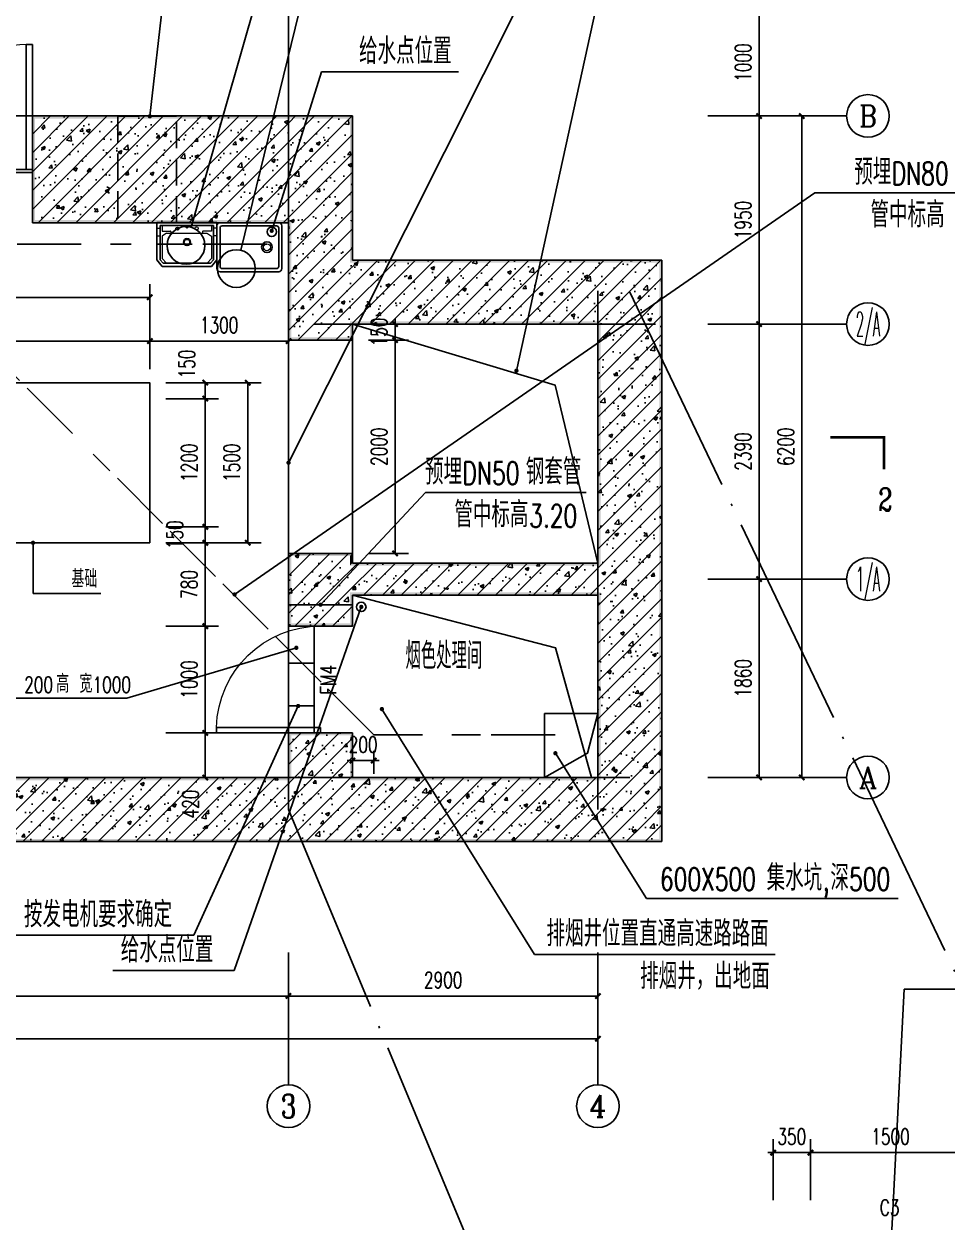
# Model space of a CAD drawing. Extents: x 45837 to 287007, y -98586 to 328021.
# Drawn here: x 148285 to 156937, y -26942 to -15714 of the extents above; entities that cross this region are included whole.
import ezdxf
from ezdxf.enums import TextEntityAlignment as Align

# ---------------------------------------------------------------- set-up
doc = ezdxf.new("R2010")
doc.units = 0
doc.header["$LTSCALE"] = 1000
doc.header["$MEASUREMENT"] = 0
for name, pattern in [('DASH', [0.35, 0.25, -0.1]), ('DASHED', [19.05, 12.7, -6.35]), ('DOTE', [2.42, 2, -0.2, 0.02, -0.2]), ('W_P', [0.7, 0.6, -0.1])]:
    doc.linetypes.add(name, pattern=pattern)
for name, color, linetype in [('---GPS_废水管', 3, 'W_P'), ('AXIS', 3, 'Continuous'), ('AXIS_TEXT', 7, 'Continuous'), ('DIM_LEAD', 3, 'Continuous'), ('DIM_SYMB', 3, 'Continuous'), ('DOTE', 1, 'Continuous'), ('PUB_DIM', 3, 'Continuous'), ('PUB_HATCH', 8, 'Continuous'), ('PUB_TEXT', 7, 'Continuous'), ('PUB_WALL', 9, 'Continuous'), ('WALL', 9, 'Continuous'), ('WINDOW', 4, 'Continuous'), ('WINDOW_TEXT', 7, 'Continuous'), ('设备', 201, 'Continuous')]:
    doc.layers.add(name, color=color, linetype=linetype)
doc.styles.add('_TCH_AXIS', font='COMPLEX', dxfattribs={"bigfont": 'GBCBIG'})
doc.styles.add('_TCH_DIM', font='SIMPLEX', dxfattribs={"bigfont": 'GBCBIG'})
doc.styles.add('_TCH_LABEL', font='COMPLEX', dxfattribs={"bigfont": 'GBCBIG'})
doc.styles.add('_TCH_WINDOW', font='SIMPLEX', dxfattribs={"bigfont": 'GBCBIG'})
doc.styles.add('COMPLEX', font='COMPLEX')
doc.styles.add('DIM_FONT', font='SIMPLEX', dxfattribs={"width": 0.7, "bigfont": 'GBCBIG'})
doc.styles.add('HZTXT', font='SIMPLEX.shx', dxfattribs={"width": 0.8, "bigfont": 'gbhzfs.shx'})
doc.styles.get("Standard").update_dxf_attribs({"font": 'gbenor.shx', "bigfont": 'gbcbig.shx'})
doc.dimstyles.new('DIMN50', dxfattribs={"dimscale": 0.5, "dimtxt": 300, "dimasz": 100, "dimexe": 250, "dimexo": 300, "dimgap": 150, "dimtad": 1, "dimdec": 0, "dimzin": 0, "dimdsep": 46, "dimtxsty": 'DIM_FONT', "dimblk": 'ARCHTICK', "dimcen": 0.09, "dimclrt": 7, "dimazin": 2, "dimtfac": 1, "dimtdec": 0, "dimtix": 1, "dimtmove": 2, "dimatfit": 3, "dimldrblk": 'ARCHTICK', "dimfxl": 0, "dimtolj": 1, "dimtzin": 0, "dimarcsym": 0})
pattern_1 = [(45, (0, 0), (-88.38835, 88.38835), []), (50, (0, 0), (358.6301, -31.37607), [37.5, -412.5]), (355, (0, 0), (-69.3757, 376.0961), [30, -330]), (100.4514, (29.9, -2.6), (289.2547, 344.7198), [31.8701, -350.57106]), (46.1842, (0, 100), (533.6205, -82.7595), [56.25, -618.75]), (96.6356, (44.47, 93.1), (467.3314, 487.059), [47.8051, -525.8565]), (351.1842, (0, 100), (467.331, 487.0593), [45, -495]), (21, (50, 75), (298.4535, -201.30945), [37.5, -412.5]), (326, (50, 75), (121.6577, 362.575), [30, -330]), (71.4514, (74.87, 58.22), (420.1113, 161.26525), [31.8701, -350.57106]), (37.5, (0, 0), (6.07993, 166.44693), [0, -326, 0, -335, 0, -331.25]), (7.5, (0, 0), (131.53477, 197.20586), [0, -191, 0, -318.5, 0, -126.25]), (327.5, (-111.5, 0), (266.91122, -11.27744), [0, -125, 0, -390, 0, -517.5]), (317.5, (-161.5, 0), (291.5931, 50.0525), [0, -162.5, 0, -259, 0, -367.5])]

# ---------------------------------------------------------------- blocks, each defined once
blk = doc.blocks.new('_ArchTick')
at = {"color": 0, "linetype": 'ByBlock', "const_width": 0.4}
blk.add_lwpolyline([(-0.5, -0.5), (0.5, 0.5)], dxfattribs=at)
blk = doc.blocks.new('*D252')
at = {"layer": 'Defpoints', "color": 0}
for p in [(151364, -22376), (151564, -22376), (151564, -22618)]:
    blk.add_point(p, dxfattribs=at)
at = {"layer": 'PUB_DIM', "color": 0, "lineweight": -2}
for p, q in [((151364, -22526), (151364, -22743)), ((151564, -22526), (151564, -22743)), ((151364, -22618), (151314, -22618)), ((151364, -22618), (151564, -22618)), ((151564, -22618), (151614, -22618))]:
    blk.add_line(p, q, dxfattribs=at)
at = {"layer": 'PUB_DIM', "color": 0, "lineweight": -2, "xscale": 50, "yscale": 50, "zscale": 50}
for p, rotation in [((151364, -22618), 359.9999196929724), ((151564, -22618), 179.9999196929724)]:
    blk.add_blockref('_ArchTick', p, dxfattribs=dict(at, rotation=rotation))
at = {"layer": 'PUB_DIM', "color": 7, "insert": (151464, -22468), "char_height": 150, "attachment_point": 5, "rotation": 359.9999, "style": 'DIM_FONT'}
blk.add_mtext('\\A1;200', dxfattribs=at)
blk = doc.blocks.new('*D312')
at = {"layer": 'Defpoints', "color": 0}
for p in [(157157, -26292), (155657, -26886), (157157, -26886)]:
    blk.add_point(p, dxfattribs=at)
at = {"layer": 'PUB_DIM', "color": 0, "lineweight": -2}
for p, q in [((155657, -26736), (155657, -26167)), ((157157, -26736), (157157, -26167)), ((155657, -26292), (157157, -26292))]:
    blk.add_line(p, q, dxfattribs=at)
at = {"layer": 'PUB_DIM', "color": 0, "lineweight": -2, "xscale": 50, "yscale": 50, "zscale": 50, "rotation": 180}
blk.add_blockref('_ArchTick', (155657, -26292), dxfattribs=at)
at = {"layer": 'PUB_DIM', "color": 0, "lineweight": -2, "xscale": 50, "yscale": 50, "zscale": 50}
blk.add_blockref('_ArchTick', (157157, -26292), dxfattribs=at)
at = {"layer": 'PUB_DIM', "color": 7, "insert": (156407, -26142), "char_height": 150, "attachment_point": 5, "style": 'DIM_FONT'}
blk.add_mtext('\\A1;1500', dxfattribs=at)
blk = doc.blocks.new('*D313')
at = {"layer": 'Defpoints', "color": 0}
for p in [(155657, -26292), (155307, -26886), (155657, -26886)]:
    blk.add_point(p, dxfattribs=at)
at = {"layer": 'PUB_DIM', "color": 0, "lineweight": -2}
for p, q in [((155307, -26736), (155307, -26167)), ((155657, -26736), (155657, -26167)), ((155307, -26292), (155257, -26292)), ((155307, -26292), (155657, -26292)), ((155657, -26292), (155707, -26292))]:
    blk.add_line(p, q, dxfattribs=at)
at = {"layer": 'PUB_DIM', "color": 0, "lineweight": -2, "xscale": 50, "yscale": 50, "zscale": 50}
blk.add_blockref('_ArchTick', (155307, -26292), dxfattribs=at)
at = {"layer": 'PUB_DIM', "color": 0, "lineweight": -2, "xscale": 50, "yscale": 50, "zscale": 50, "rotation": 180}
blk.add_blockref('_ArchTick', (155657, -26292), dxfattribs=at)
at = {"layer": 'PUB_DIM', "color": 7, "insert": (155482, -26142), "char_height": 150, "attachment_point": 5, "style": 'DIM_FONT'}
blk.add_mtext('\\A1;350', dxfattribs=at)
blk = doc.blocks.new('*D316')
at = {"layer": 'Defpoints', "color": 0}
for p in [(151364, -18526), (151763, -18526), (151364, -18676)]:
    blk.add_point(p, dxfattribs=at)
at = {"layer": 'PUB_DIM', "color": 0, "lineweight": -2}
for p, q in [((151514, -18526), (151888, -18526)), ((151763, -18526), (151763, -18476)), ((151763, -18676), (151763, -18526)), ((151514, -18676), (151888, -18676)), ((151763, -18676), (151763, -18726))]:
    blk.add_line(p, q, dxfattribs=at)
at = {"layer": 'PUB_DIM', "color": 0, "lineweight": -2, "xscale": 50, "yscale": 50, "zscale": 50}
for p, rotation in [((151763, -18526), 269.9999196929729), ((151763, -18676), 89.99991969297288)]:
    blk.add_blockref('_ArchTick', p, dxfattribs=dict(at, rotation=rotation))
at = {"layer": 'PUB_DIM', "color": 7, "insert": (151613, -18601), "char_height": 150, "attachment_point": 5, "rotation": 89.9999, "style": 'DIM_FONT'}
blk.add_mtext('\\A1;150', dxfattribs=at)
blk = doc.blocks.new('*D317')
at = {"layer": 'Defpoints', "color": 0}
for p in [(151364, -18676), (151763, -18676), (151364, -20676)]:
    blk.add_point(p, dxfattribs=at)
at = {"layer": 'PUB_DIM', "color": 0, "lineweight": -2}
for p, q in [((151514, -18676), (151888, -18676)), ((151763, -20676), (151763, -18676)), ((151514, -20676), (151888, -20676))]:
    blk.add_line(p, q, dxfattribs=at)
at = {"layer": 'PUB_DIM', "color": 0, "lineweight": -2, "xscale": 50, "yscale": 50, "zscale": 50}
for p, rotation in [((151763, -18676), 89.99991969297194), ((151763, -20676), 269.999919692972)]:
    blk.add_blockref('_ArchTick', p, dxfattribs=dict(at, rotation=rotation))
at = {"layer": 'PUB_DIM', "color": 7, "insert": (151613, -19676), "char_height": 150, "attachment_point": 5, "rotation": 89.9999, "style": 'DIM_FONT'}
blk.add_mtext('\\A1;2000', dxfattribs=at)
blk = doc.blocks.new('*D428')
at = {"layer": 'AXIS', "color": 0, "lineweight": -2}
for p, q in [((141764, -24417), (141764, -24949)), ((150764, -24417), (150764, -24949)), ((141764, -24824), (150764, -24824))]:
    blk.add_line(p, q, dxfattribs=at)
at = {"layer": 'Defpoints', "color": 0}
for p in [(141764, -24267), (150764, -24267), (150764, -24824)]:
    blk.add_point(p, dxfattribs=at)
at = {"layer": 'AXIS', "color": 0, "lineweight": -2, "xscale": 50, "yscale": 50, "zscale": 50, "rotation": 180}
blk.add_blockref('_ArchTick', (141764, -24824), dxfattribs=at)
at = {"layer": 'AXIS', "color": 0, "lineweight": -2, "xscale": 50, "yscale": 50, "zscale": 50}
blk.add_blockref('_ArchTick', (150764, -24824), dxfattribs=at)
at = {"layer": 'AXIS', "color": 7, "insert": (146264, -24674), "char_height": 150, "attachment_point": 5, "style": 'DIM_FONT'}
blk.add_mtext('\\A1;9000', dxfattribs=at)
blk = doc.blocks.new('*D429')
at = {"layer": 'AXIS', "color": 0, "lineweight": -2}
for p, q in [((150764, -24417), (150764, -24949)), ((153664, -24417), (153664, -24949)), ((150764, -24824), (153664, -24824))]:
    blk.add_line(p, q, dxfattribs=at)
at = {"layer": 'Defpoints', "color": 0}
for p in [(150764, -24267), (153664, -24267), (153664, -24824)]:
    blk.add_point(p, dxfattribs=at)
at = {"layer": 'AXIS', "color": 0, "lineweight": -2, "xscale": 50, "yscale": 50, "zscale": 50, "rotation": 180}
blk.add_blockref('_ArchTick', (150764, -24824), dxfattribs=at)
at = {"layer": 'AXIS', "color": 0, "lineweight": -2, "xscale": 50, "yscale": 50, "zscale": 50}
blk.add_blockref('_ArchTick', (153664, -24824), dxfattribs=at)
at = {"layer": 'AXIS', "color": 7, "insert": (152214, -24674), "char_height": 150, "attachment_point": 5, "style": 'DIM_FONT'}
blk.add_mtext('\\A1;2900', dxfattribs=at)
blk = doc.blocks.new('*D436')
at = {"layer": 'Defpoints', "color": 0}
for p in [(149862, -19076), (150382, -19076), (149862, -20576)]:
    blk.add_point(p, dxfattribs=at)
at = {"layer": 'PUB_DIM', "color": 0, "lineweight": -2}
for p, q in [((150012, -19076), (150507, -19076)), ((150382, -20576), (150382, -19076)), ((150012, -20576), (150507, -20576))]:
    blk.add_line(p, q, dxfattribs=at)
at = {"layer": 'PUB_DIM', "color": 0, "lineweight": -2, "xscale": 50, "yscale": 50, "zscale": 50}
for p, rotation in [((150382, -19076), 90), ((150382, -20576), 270)]:
    blk.add_blockref('_ArchTick', p, dxfattribs=dict(at, rotation=rotation))
at = {"layer": 'PUB_DIM', "color": 7, "insert": (150232, -19826), "char_height": 150, "attachment_point": 5, "rotation": 90, "style": 'DIM_FONT'}
blk.add_mtext('\\A1;1500', dxfattribs=at)
blk = doc.blocks.new('*D437')
at = {"layer": 'Defpoints', "color": 0}
for p in [(149464, -19076), (149984, -19076), (149464, -19226)]:
    blk.add_point(p, dxfattribs=at)
at = {"layer": 'PUB_DIM', "color": 0, "lineweight": -2}
for p, q in [((149614, -19076), (150109, -19076)), ((149984, -19226), (149984, -19076)), ((149614, -19226), (150109, -19226))]:
    blk.add_line(p, q, dxfattribs=at)
at = {"layer": 'PUB_DIM', "color": 0, "lineweight": -2, "xscale": 50, "yscale": 50, "zscale": 50}
for p, rotation in [((149984, -19076), 90), ((149984, -19226), 270)]:
    blk.add_blockref('_ArchTick', p, dxfattribs=dict(at, rotation=rotation))
at = {"layer": 'PUB_DIM', "color": 7, "insert": (149811, -18901), "char_height": 150, "attachment_point": 5, "rotation": 90, "style": 'DIM_FONT'}
blk.add_mtext('\\A1;150', dxfattribs=at)
blk = doc.blocks.new('*D438')
at = {"layer": 'Defpoints', "color": 0}
for p in [(149464, -19226), (149984, -19226), (149464, -20426)]:
    blk.add_point(p, dxfattribs=at)
at = {"layer": 'PUB_DIM', "color": 0, "lineweight": -2}
for p, q in [((149614, -19226), (150109, -19226)), ((149984, -20426), (149984, -19226)), ((149614, -20426), (150109, -20426))]:
    blk.add_line(p, q, dxfattribs=at)
at = {"layer": 'PUB_DIM', "color": 0, "lineweight": -2, "xscale": 50, "yscale": 50, "zscale": 50}
for p, rotation in [((149984, -19226), 90), ((149984, -20426), 270)]:
    blk.add_blockref('_ArchTick', p, dxfattribs=dict(at, rotation=rotation))
at = {"layer": 'PUB_DIM', "color": 7, "insert": (149834, -19826), "char_height": 150, "attachment_point": 5, "rotation": 90, "style": 'DIM_FONT'}
blk.add_mtext('\\A1;1200', dxfattribs=at)
blk = doc.blocks.new('*D439')
at = {"layer": 'Defpoints', "color": 0}
for p in [(149464, -20426), (149984, -20426), (149464, -20576)]:
    blk.add_point(p, dxfattribs=at)
at = {"layer": 'PUB_DIM', "color": 0, "lineweight": -2}
for p, q in [((149614, -20426), (150109, -20426)), ((149984, -20576), (149984, -20426)), ((149614, -20576), (150109, -20576))]:
    blk.add_line(p, q, dxfattribs=at)
at = {"layer": 'PUB_DIM', "color": 0, "lineweight": -2, "xscale": 50, "yscale": 50, "zscale": 50}
for p, rotation in [((149984, -20426), 90), ((149984, -20576), 270)]:
    blk.add_blockref('_ArchTick', p, dxfattribs=dict(at, rotation=rotation))
at = {"layer": 'PUB_DIM', "color": 7, "insert": (149700, -20501), "char_height": 150, "attachment_point": 5, "rotation": 90, "style": 'DIM_FONT'}
blk.add_mtext('\\A1;150', dxfattribs=at)
blk = doc.blocks.new('*D440')
at = {"layer": 'Defpoints', "color": 0}
for p in [(149464, -20576), (149984, -20576), (149464, -21357)]:
    blk.add_point(p, dxfattribs=at)
at = {"layer": 'PUB_DIM', "color": 0, "lineweight": -2}
for p, q in [((149614, -20576), (150109, -20576)), ((149984, -21357), (149984, -20576)), ((149614, -21357), (150109, -21357))]:
    blk.add_line(p, q, dxfattribs=at)
at = {"layer": 'PUB_DIM', "color": 0, "lineweight": -2, "xscale": 50, "yscale": 50, "zscale": 50}
for p, rotation in [((149984, -20576), 90), ((149984, -21357), 270)]:
    blk.add_blockref('_ArchTick', p, dxfattribs=dict(at, rotation=rotation))
at = {"layer": 'PUB_DIM', "color": 7, "insert": (149834, -20967), "char_height": 150, "attachment_point": 5, "rotation": 90, "style": 'DIM_FONT'}
blk.add_mtext('\\A1;780', dxfattribs=at)
blk = doc.blocks.new('*D441')
at = {"layer": 'Defpoints', "color": 0}
for p in [(149464, -21357), (149984, -21357), (149464, -22357)]:
    blk.add_point(p, dxfattribs=at)
at = {"layer": 'PUB_DIM', "color": 0, "lineweight": -2}
for p, q in [((149614, -21357), (150109, -21357)), ((149984, -22357), (149984, -21357)), ((149614, -22357), (150109, -22357))]:
    blk.add_line(p, q, dxfattribs=at)
at = {"layer": 'PUB_DIM', "color": 0, "lineweight": -2, "xscale": 50, "yscale": 50, "zscale": 50}
for p, rotation in [((149984, -21357), 90), ((149984, -22357), 270)]:
    blk.add_blockref('_ArchTick', p, dxfattribs=dict(at, rotation=rotation))
at = {"layer": 'PUB_DIM', "color": 7, "insert": (149834, -21857), "char_height": 150, "attachment_point": 5, "rotation": 90, "style": 'DIM_FONT'}
blk.add_mtext('\\A1;1000', dxfattribs=at)
blk = doc.blocks.new('*D442')
at = {"layer": 'Defpoints', "color": 0}
for p in [(149464, -22357), (149984, -22357), (149464, -22776)]:
    blk.add_point(p, dxfattribs=at)
at = {"layer": 'PUB_DIM', "color": 0, "lineweight": -2}
for p, q in [((149614, -22357), (150109, -22357)), ((149984, -22776), (149984, -22357)), ((149614, -22776), (150109, -22776))]:
    blk.add_line(p, q, dxfattribs=at)
at = {"layer": 'PUB_DIM', "color": 0, "lineweight": -2, "xscale": 50, "yscale": 50, "zscale": 50}
for p, rotation in [((149984, -22357), 90), ((149984, -22776), 270)]:
    blk.add_blockref('_ArchTick', p, dxfattribs=dict(at, rotation=rotation))
at = {"layer": 'PUB_DIM', "color": 7, "insert": (149846, -23025), "char_height": 150, "attachment_point": 5, "rotation": 90, "style": 'DIM_FONT'}
blk.add_mtext('\\A1;420', dxfattribs=at)
blk = doc.blocks.new('*D443')
at = {"layer": 'Defpoints', "color": 0}
for p in [(149464, -18276), (145464, -18709), (149464, -18709)]:
    blk.add_point(p, dxfattribs=at)
at = {"layer": 'PUB_DIM', "color": 0, "lineweight": -2}
for p, q in [((145464, -18559), (145464, -18151)), ((149464, -18559), (149464, -18151)), ((145464, -18276), (149464, -18276))]:
    blk.add_line(p, q, dxfattribs=at)
at = {"layer": 'PUB_DIM', "color": 0, "lineweight": -2, "xscale": 50, "yscale": 50, "zscale": 50, "rotation": 180}
blk.add_blockref('_ArchTick', (145464, -18276), dxfattribs=at)
at = {"layer": 'PUB_DIM', "color": 0, "lineweight": -2, "xscale": 50, "yscale": 50, "zscale": 50}
blk.add_blockref('_ArchTick', (149464, -18276), dxfattribs=at)
at = {"layer": 'PUB_DIM', "color": 7, "insert": (147464, -18126), "char_height": 150, "attachment_point": 5, "style": 'DIM_FONT'}
blk.add_mtext('\\A1;4000', dxfattribs=at)
blk = doc.blocks.new('*D444')
at = {"layer": 'Defpoints', "color": 0}
for p in [(149464, -18686), (145464, -19098), (149464, -19098)]:
    blk.add_point(p, dxfattribs=at)
at = {"layer": 'PUB_DIM', "color": 0, "lineweight": -2}
for p, q in [((145464, -18948), (145464, -18561)), ((149464, -18948), (149464, -18561)), ((145464, -18686), (149464, -18686))]:
    blk.add_line(p, q, dxfattribs=at)
at = {"layer": 'PUB_DIM', "color": 0, "lineweight": -2, "xscale": 50, "yscale": 50, "zscale": 50, "rotation": 180}
blk.add_blockref('_ArchTick', (145464, -18686), dxfattribs=at)
at = {"layer": 'PUB_DIM', "color": 0, "lineweight": -2, "xscale": 50, "yscale": 50, "zscale": 50}
blk.add_blockref('_ArchTick', (149464, -18686), dxfattribs=at)
at = {"layer": 'PUB_DIM', "color": 7, "insert": (147464, -18536), "char_height": 150, "attachment_point": 5, "style": 'DIM_FONT'}
blk.add_mtext('\\A1;4000', dxfattribs=at)
blk = doc.blocks.new('*D445')
at = {"layer": 'Defpoints', "color": 0}
for p in [(150764, -18686), (149464, -19098), (150764, -19098)]:
    blk.add_point(p, dxfattribs=at)
at = {"layer": 'PUB_DIM', "color": 0, "lineweight": -2}
for p, q in [((149464, -18948), (149464, -18561)), ((150764, -18948), (150764, -18561)), ((149464, -18686), (150764, -18686))]:
    blk.add_line(p, q, dxfattribs=at)
at = {"layer": 'PUB_DIM', "color": 0, "lineweight": -2, "xscale": 50, "yscale": 50, "zscale": 50, "rotation": 180}
blk.add_blockref('_ArchTick', (149464, -18686), dxfattribs=at)
at = {"layer": 'PUB_DIM', "color": 0, "lineweight": -2, "xscale": 50, "yscale": 50, "zscale": 50}
blk.add_blockref('_ArchTick', (150764, -18686), dxfattribs=at)
at = {"layer": 'PUB_DIM', "color": 7, "insert": (150114, -18536), "char_height": 150, "attachment_point": 5, "style": 'DIM_FONT'}
blk.add_mtext('\\A1;1300', dxfattribs=at)
blk = doc.blocks.new('*D482')
at = {"layer": 'AXIS', "color": 0, "lineweight": -2}
for p, q in [((131764, -24567), (131764, -25349)), ((153664, -24567), (153664, -25349)), ((131764, -25224), (153664, -25224))]:
    blk.add_line(p, q, dxfattribs=at)
at = {"layer": 'Defpoints', "color": 0}
for p in [(131764, -24417), (153664, -24417), (153664, -25224)]:
    blk.add_point(p, dxfattribs=at)
at = {"layer": 'AXIS', "color": 0, "lineweight": -2, "xscale": 50, "yscale": 50, "zscale": 50, "rotation": 180}
blk.add_blockref('_ArchTick', (131764, -25224), dxfattribs=at)
at = {"layer": 'AXIS', "color": 0, "lineweight": -2, "xscale": 50, "yscale": 50, "zscale": 50}
blk.add_blockref('_ArchTick', (153664, -25224), dxfattribs=at)
at = {"layer": 'AXIS', "color": 7, "insert": (142714, -25074), "char_height": 150, "attachment_point": 5, "style": 'DIM_FONT'}
blk.add_mtext('\\A1;21900', dxfattribs=at)
blk = doc.blocks.new('*D483')
at = {"layer": 'AXIS', "color": 0, "lineweight": -2}
for p, q in [((154844, -20916), (155300, -20916)), ((155175, -22776), (155175, -20916)), ((154844, -22776), (155300, -22776))]:
    blk.add_line(p, q, dxfattribs=at)
at = {"layer": 'Defpoints', "color": 0}
for p in [(154694, -20916), (155175, -20916), (154694, -22776)]:
    blk.add_point(p, dxfattribs=at)
at = {"layer": 'AXIS', "color": 0, "lineweight": -2, "xscale": 50, "yscale": 50, "zscale": 50}
for p, rotation in [((155175, -20916), 90), ((155175, -22776), 270)]:
    blk.add_blockref('_ArchTick', p, dxfattribs=dict(at, rotation=rotation))
at = {"layer": 'AXIS', "color": 7, "insert": (155025, -21846), "char_height": 150, "attachment_point": 5, "rotation": 90, "style": 'DIM_FONT'}
blk.add_mtext('\\A1;1860', dxfattribs=at)
blk = doc.blocks.new('*D484')
at = {"layer": 'AXIS', "color": 0, "lineweight": -2}
for p, q in [((154844, -18526), (155300, -18526)), ((155175, -20916), (155175, -18526)), ((154844, -20916), (155300, -20916))]:
    blk.add_line(p, q, dxfattribs=at)
at = {"layer": 'Defpoints', "color": 0}
for p in [(154694, -18526), (155175, -18526), (154694, -20916)]:
    blk.add_point(p, dxfattribs=at)
at = {"layer": 'AXIS', "color": 0, "lineweight": -2, "xscale": 50, "yscale": 50, "zscale": 50}
for p, rotation in [((155175, -18526), 90), ((155175, -20916), 270)]:
    blk.add_blockref('_ArchTick', p, dxfattribs=dict(at, rotation=rotation))
at = {"layer": 'AXIS', "color": 7, "insert": (155025, -19721), "char_height": 150, "attachment_point": 5, "rotation": 90, "style": 'DIM_FONT'}
blk.add_mtext('\\A1;2390', dxfattribs=at)
blk = doc.blocks.new('*D485')
at = {"layer": 'AXIS', "color": 0, "lineweight": -2}
for p, q in [((154844, -16576), (155300, -16576)), ((155175, -18526), (155175, -16576)), ((154844, -18526), (155300, -18526))]:
    blk.add_line(p, q, dxfattribs=at)
at = {"layer": 'Defpoints', "color": 0}
for p in [(154694, -16576), (155175, -16576), (154694, -18526)]:
    blk.add_point(p, dxfattribs=at)
at = {"layer": 'AXIS', "color": 0, "lineweight": -2, "xscale": 50, "yscale": 50, "zscale": 50}
for p, rotation in [((155175, -16576), 90), ((155175, -18526), 270)]:
    blk.add_blockref('_ArchTick', p, dxfattribs=dict(at, rotation=rotation))
at = {"layer": 'AXIS', "color": 7, "insert": (155025, -17551), "char_height": 150, "attachment_point": 5, "rotation": 90, "style": 'DIM_FONT'}
blk.add_mtext('\\A1;1950', dxfattribs=at)
blk = doc.blocks.new('*D486')
at = {"layer": 'AXIS', "color": 0, "lineweight": -2}
for p, q in [((154844, -15576), (155300, -15576)), ((155175, -16576), (155175, -15576)), ((154844, -16576), (155300, -16576))]:
    blk.add_line(p, q, dxfattribs=at)
at = {"layer": 'Defpoints', "color": 0}
for p in [(154694, -15576), (155175, -15576), (154694, -16576)]:
    blk.add_point(p, dxfattribs=at)
at = {"layer": 'AXIS', "color": 0, "lineweight": -2, "xscale": 50, "yscale": 50, "zscale": 50}
for p, rotation in [((155175, -15576), 90), ((155175, -16576), 270)]:
    blk.add_blockref('_ArchTick', p, dxfattribs=dict(at, rotation=rotation))
at = {"layer": 'AXIS', "color": 7, "insert": (155025, -16076), "char_height": 150, "attachment_point": 5, "rotation": 90, "style": 'DIM_FONT'}
blk.add_mtext('\\A1;1000', dxfattribs=at)
blk = doc.blocks.new('*D488')
at = {"layer": 'AXIS', "color": 0, "lineweight": -2}
for p, q in [((154844, -16576), (155700, -16576)), ((155575, -22776), (155575, -16576)), ((154844, -22776), (155700, -22776))]:
    blk.add_line(p, q, dxfattribs=at)
at = {"layer": 'Defpoints', "color": 0}
for p in [(154694, -16576), (155575, -16576), (154694, -22776)]:
    blk.add_point(p, dxfattribs=at)
at = {"layer": 'AXIS', "color": 0, "lineweight": -2, "xscale": 50, "yscale": 50, "zscale": 50}
for p, rotation in [((155575, -16576), 90), ((155575, -22776), 270)]:
    blk.add_blockref('_ArchTick', p, dxfattribs=dict(at, rotation=rotation))
at = {"layer": 'AXIS', "color": 7, "insert": (155425, -19676), "char_height": 150, "attachment_point": 5, "rotation": 90, "style": 'DIM_FONT'}
blk.add_mtext('\\A1;6200', dxfattribs=at)
blk = doc.blocks.new('_AXISO')
blk.add_circle((0, 0), 0.5)
at = {"layer": 'AXIS_TEXT', "style": 'COMPLEX', "width": 1.041667}
blk.add_attdef('A', text='', height=0.56, dxfattribs=at).set_placement((-0.25, -0.28), (0.25, -0.28), align=Align.FIT)
blk = doc.blocks.new('$plan$00000354')
for p, q in [((-580, -410), (-580, -50)), ((-560, -30), (-50, -30)), ((-30, -50), (-30, -410)), ((-50, -430), (-560, -430))]:
    blk.add_line(p, q)
for points in [[(-580, 0, 0.414214), (-610, -30, 0.414214)], [(0, -30, 0.414214), (-30, 0, 0.414214)], [(-610, -430, 0.414214), (-580, -460, 0.414214)], [(-30, -460, 0.414214), (0, -430, 0.414214)]]:
    blk.add_lwpolyline(points, format="xyb")
for points in [[(-580, 0), (-30, 0)], [(-610, -430), (-610, -30)], [(0, -30), (0, -430)], [(-30, -460), (-580, -460)]]:
    blk.add_lwpolyline(points)
blk.add_circle((-140, -230), 50)
at = {"lineweight": 13}
blk.add_circle((-140, -230), 32.5, dxfattribs=at)
for centre, start, end in [((-560, -50), 90, 180), ((-50, -50), 0, 90), ((-560, -410), 180, 270), ((-50, -410), 270, 0)]:
    blk.add_arc(centre, 20, start, end)
at = {"width": 0.8, "flags": 9}
for tag in ['XSIZE', 'YSIZE']:
    blk.add_attdef(tag, (-305, 0), '', height=0.5, dxfattribs=at)
blk = doc.blocks.new('$plan$00000343')
at = {"lineweight": 13}
for p, q in [((-277, -51), (-251, -51)), ((-232, -26), (-232, -79)), ((-232, -79), (-154, -79)), ((-191, -100), (-232, -127)), ((-191, -100), (189, -100)), ((-149, -84), (-149, -100)), ((148, -84), (148, -100)), ((232, -79), (153, -79)), ((192, -101), (232, -127)), ((232, -26), (232, -79)), ((279, -51), (253, -51)), ((-279, -123), (-251, -123)), ((-232, -127), (-232, -335)), ((232, -127), (232, -335)), ((281, -123), (253, -123)), ((-232, -335), (-191, -381)), ((232, -335), (191, -381))]:
    blk.add_line(p, q, dxfattribs=at)
for p, q in [((-251, -26), (251, -26)), ((-251, -349), (-251, -26)), ((0, -26), (-90, -26)), ((-90, -26), (90, -26)), ((251, -349), (251, -26)), ((-221, -381), (-251, -349)), ((222, -381), (-221, -381)), ((222, -381), (251, -349))]:
    blk.add_line(p, q)
for points in [[(-280, 0), (-280, -350)], [(-280, 0), (280, 0)], [(280, 0), (280, -350)], [(-280, -350), (-230, -410)], [(-230, -410), (230, -410)], [(280, -350), (230, -410)]]:
    blk.add_lwpolyline(points)
for centre, radius in [((-89, -56), 15), ((1, -44), 8), ((91, -54), 15), ((1, -182), 24.9)]:
    blk.add_circle(centre, radius, dxfattribs=at)
blk.add_circle((1, -182), 33.1)
for centre, start, end in [((-154, -84), 0, 90), ((153, -84), 90, 180), ((189, -105), 57.2444, 90)]:
    blk.add_arc(centre, 5, start, end, dxfattribs=at)
blk = doc.blocks.new('$DorLib2D$00000002')
for p, q in [((-0.5, 0), (-0.5, 0.4875)), ((-0.475, 0.4875), (-0.5, 0.4875)), ((-0.475, 0), (-0.475, 0.4875)), ((0.475, 0), (0.475, 0.4875)), ((0.475, 0.4875), (0.5, 0.4875)), ((0.5, 0), (0.5, 0.4875)), ((-0.5, 0), (-0.475, 0)), ((0.5, 0), (0.475, 0))]:
    blk.add_line(p, q)
at = {"lineweight": 13}
for centre, start, end in [((-0.4875, 0), 0, 88.5307), ((0.4875, 0), 91.4693, 180)]:
    blk.add_arc(centre, 0.4875, start, end, dxfattribs=at)
blk = doc.blocks.new('$DorLib2D$00000001')
for p, q in [((0.45, 0.975), (0.5, 0.975)), ((0.45, 0), (0.45, 0.975)), ((0.5, 0), (0.5, 0.975)), ((0.5, 0), (0.45, 0))]:
    blk.add_line(p, q)
at = {"lineweight": 13}
blk.add_arc((0.475, 0), 0.975, 91.4693, 180, dxfattribs=at)

msp = doc.modelspace()

# ---------------------------------------------------------------- hatches: boundary and pattern name
at = {"layer": 'PUB_HATCH'}
h = msp.add_hatch(dxfattribs=at)
h.set_pattern_fill('钢筋混凝土', color=256, scale=50, style=0)
h.set_pattern_definition(pattern_1)
h.paths.add_polyline_path([(150764.3, -16601.3), (150764.3, -16576.3), (148364.2, -16576.3), (148364.2, -17576.3), (150764.3, -17576.3), (150789.3, -17551.3), (150964.3, -17243)])
h = msp.add_hatch(dxfattribs=at)
h.set_pattern_fill('钢筋混凝土', color=256, scale=50, style=0)
h.set_pattern_definition(pattern_1)
h.paths.add_polyline_path([(151364.3, -17576.3), (151364.3, -16576.3), (150764.3, -16576.3), (150764.3, -16601.3), (150964.3, -17243), (151339.3, -17551.3)])
h = msp.add_hatch(dxfattribs=at)
h.set_pattern_fill('钢筋混凝土', color=256, scale=50, style=0)
h.set_pattern_definition(pattern_1)
h.paths.add_polyline_path([(150964.3, -17243), (150789.3, -17551.3), (150764.3, -17576.3), (150764.3, -18526.3), (150789.3, -18526.3), (151164.3, -18326.3), (151339.3, -17951.3), (151364.3, -17926.3), (151364.3, -17576.3), (151339.3, -17551.3)])
h = msp.add_hatch(dxfattribs=at)
h.set_pattern_fill('钢筋混凝土', color=256, scale=50, style=0)
h.set_pattern_definition(pattern_1)
h.paths.add_polyline_path([(153664.3, -18526.3), (154264.3, -17926.3), (151364.3, -17926.3), (151339.3, -17951.3), (151164.3, -18326.3), (151364.3, -18526.3)])
h = msp.add_hatch(dxfattribs=at)
h.set_pattern_fill('钢筋混凝土', color=256, scale=50, style=0)
h.set_pattern_definition(pattern_1)
h.paths.add_polyline_path([(153864.3, -20966.3), (154239.3, -21066.3), (154264.3, -21066.3), (154264.3, -17926.3), (153664.3, -18526.3), (153664.3, -20766.3)])
h = msp.add_hatch(dxfattribs=at)
h.set_pattern_fill('钢筋混凝土', color=256, scale=50, style=0)
h.set_pattern_definition(pattern_1)
h.paths.add_polyline_path([(150789.3, -18526.3), (150764.3, -18526.3), (150764.3, -18676.3), (151364.3, -18676.3), (151364.3, -18526.3), (151164.3, -18326.3)])
h = msp.add_hatch(dxfattribs=at)
h.set_pattern_fill('钢筋混凝土', color=256, scale=50, style=0)
h.set_pattern_definition(pattern_1)
h.paths.add_polyline_path([(151164.3, -20966.3), (151364.3, -20766.3), (151364.3, -20676.3), (150764.3, -20676.3), (150764.3, -21066.3), (150789.3, -21066.3)])
h = msp.add_hatch(dxfattribs=at)
h.set_pattern_fill('钢筋混凝土', color=256, scale=50, style=0)
h.set_pattern_definition(pattern_1)
h.paths.add_polyline_path([(151164.3, -20966.3), (151339.3, -21041.3), (151364.3, -21066.3), (153664.3, -21066.3), (153689.3, -21041.3), (153864.3, -20966.3), (153664.3, -20766.3), (151364.3, -20766.3)])
h = msp.add_hatch(dxfattribs=at)
h.set_pattern_fill('钢筋混凝土', color=256, scale=50, style=0)
h.set_pattern_definition(pattern_1)
h.paths.add_polyline_path([(150789.3, -21066.3), (150764.3, -21066.3), (150764.3, -21356.7), (151364.3, -21356.7), (151364.3, -21066.3), (151339.3, -21041.3), (151164.3, -20966.3)])
h = msp.add_hatch(dxfattribs=at)
h.set_pattern_fill('钢筋混凝土', color=256, scale=50, style=0)
h.set_pattern_definition(pattern_1)
h.paths.add_polyline_path([(153664.3, -22776.4), (154264.3, -23376.4), (154264.3, -21066.3), (154239.3, -21066.3), (153864.3, -20966.3), (153689.3, -21041.3), (153664.3, -21066.3)])
h = msp.add_hatch(dxfattribs=at)
h.set_pattern_fill('钢筋混凝土', color=256, scale=50, style=0)
h.set_pattern_definition(pattern_1)
h.paths.add_polyline_path([(151339.3, -22801.3), (151364.3, -22776.3), (151364.3, -22356.7), (150764.3, -22356.7), (150764.3, -22776.3), (150964.3, -22976.3)])
h = msp.add_hatch(dxfattribs=at)
h.set_pattern_fill('钢筋混凝土', color=256, scale=50, style=0)
h.set_pattern_definition(pattern_1)
h.paths.add_polyline_path([(150964.3, -22976.3), (150764.3, -22776.3), (143764.3, -22776.3), (143764.3, -23376.3), (150764.3, -23376.3), (150764.3, -23351.3)])
h = msp.add_hatch(dxfattribs=at)
h.set_pattern_fill('钢筋混凝土', color=256, scale=50, style=0)
h.set_pattern_definition(pattern_1)
h.paths.add_polyline_path([(154264.3, -23376.4), (153664.3, -22776.4), (151364.3, -22776.3), (151339.3, -22801.3), (150964.3, -22976.3), (150764.3, -23351.3), (150764.3, -23376.3)])
at = {"layer": 'PUB_WALL'}
for points in [[(150764.3, -16576.3), (148364.2, -16576.3), (148389.2, -16601.3), (150764.3, -16601.3)], [(148364.2, -16576.3), (148364.2, -17576.3), (148389.2, -17551.3), (148389.2, -16601.3)], [(151364.3, -16576.3), (150764.3, -16576.3), (150764.3, -16601.3), (151364.3, -16601.3)], [(151364.3, -17576.3), (151364.3, -16576.3), (151339.3, -16576.3), (151339.3, -17576.3)], [(148364.2, -17576.3), (150764.3, -17576.3), (150789.3, -17551.3), (148389.2, -17551.3)], [(150764.3, -17576.3), (150764.3, -18526.3), (150789.3, -18526.3), (150789.3, -17551.3)], [(151364.3, -17576.3), (151364.3, -17926.3), (151339.3, -17951.3), (151339.3, -17551.3)], [(151364.3, -17576.3), (151364.3, -17576.3), (151339.3, -17551.3), (151364.3, -17551.3)], [(154264.3, -17926.3), (151364.3, -17926.3), (151339.3, -17951.3), (154239.3, -17951.3)], [(154264.3, -21066.3), (154264.3, -17926.3), (154239.3, -17951.3), (154239.3, -21066.3)], [(150764.3, -18526.3), (150764.3, -18676.3), (150789.3, -18651.3), (150789.3, -18526.3)], [(153664.3, -18526.3), (151364.3, -18526.3), (151339.3, -18501.3), (153689.3, -18501.3)], [(151364.3, -18676.3), (151364.3, -18526.3), (151339.3, -18501.3), (151339.3, -18651.3)], [(153664.3, -20766.3), (153664.3, -18526.3), (153689.3, -18501.3), (153689.3, -20791.3)], [(150764.3, -18676.3), (151364.3, -18676.3), (151339.3, -18651.3), (150789.3, -18651.3)], [(151364.3, -20676.3), (150764.3, -20676.3), (150789.3, -20701.3), (151339.3, -20701.3)], [(150764.3, -20676.3), (150764.3, -21066.3), (150789.3, -21066.3), (150789.3, -20701.3)], [(151364.3, -20766.3), (151364.3, -20676.3), (151339.3, -20701.3), (151339.3, -20791.3)], [(151364.3, -20766.3), (153664.3, -20766.3), (153689.3, -20791.3), (151339.3, -20791.3)], [(150764.3, -21066.3), (150764.3, -21356.7), (150789.3, -21331.7), (150789.3, -21066.3)], [(151364.3, -21066.3), (153664.3, -21066.3), (153689.3, -21041.3), (151339.3, -21041.3)], [(151364.3, -21356.7), (151364.3, -21066.3), (151339.3, -21041.3), (151339.3, -21331.7)], [(153664.3, -22776.4), (153664.3, -21066.3), (153689.3, -21041.3), (153689.3, -22801.4)], [(154264.3, -23376.4), (154264.3, -21066.3), (154239.3, -21066.3), (154239.3, -23351.4)], [(150764.3, -21356.7), (151364.3, -21356.7), (151339.3, -21331.7), (150789.3, -21331.7)], [(151364.3, -22356.7), (150764.3, -22356.7), (150789.3, -22381.7), (151339.3, -22381.7)], [(150764.3, -22356.7), (150764.3, -22776.3), (150789.3, -22801.3), (150789.3, -22381.7)], [(151364.3, -22776.3), (151364.3, -22356.7), (151339.3, -22381.7), (151339.3, -22801.3)], [(150764.3, -22776.3), (143764.3, -22776.3), (143764.3, -22801.3), (150789.3, -22801.3)], [(153664.3, -22776.4), (151364.3, -22776.3), (151339.3, -22801.3), (153689.3, -22801.4)], [(150764.3, -23376.3), (143764.3, -23376.3), (143764.3, -23351.3), (150764.3, -23351.3)], [(154264.3, -23376.4), (150764.3, -23376.3), (150764.3, -23351.3), (154239.3, -23351.4)]]:
    msp.add_hatch(color=256, dxfattribs=at).paths.add_polyline_path(points)

# ---------------------------------------------------------------- linework, layer by layer
at = {"layer": '---GPS_废水管'}
for p, q in [((148821.6, -17776.3, -400), (147964.2, -17776.3, -400)), ((149291, -17776.3, -400), (149096.6, -17776.3, -400)), ((149812.2, -17776.3, -400), (149541, -17776.3, -400)), ((150561.6, -17776.3, -400), (149812.2, -17776.3, -400)), ((148738.7, -19550.8, -400), (147964.2, -18776.3, -400)), ((151564.3, -22376.4, -400), (148933.2, -19745.3, -400)), ((152020.5, -22376.4, -400), (151564.3, -22376.4, -400)), ((153264.2, -22376.4, -400), (152295.5, -22376.4, -400))]:
    msp.add_line(p, q, dxfattribs=at)
for p, q in [((148364.2, -17076.3), (145964.2, -17076.3)), ((148364.2, -17106.3), (145964.2, -17106.3)), ((150764.3, -22339.9), (150764.3, -21339.9)), ((151004.3, -22356.7), (151004.3, -21356.7))]:
    msp.add_line(p, q)
at = {"linetype": 'DOTE'}
for p, q in [((153964.3, -18226.3), (158207.1, -27098.2)), ((150764.3, -23076.3), (154707.1, -32548.2))]:
    msp.add_line(p, q, dxfattribs=at)
at = {"linetype": 'DASH'}
for points in [[(149714.3, -16579.4), (149164.3, -16579.4), (149164.3, -17577.8), (149714.3, -17577.8)], [(150764.3, -21705.8), (151004.3, -21705.8), (151004.3, -22105.8), (150764.3, -22105.8)]]:
    msp.add_lwpolyline(points, close=True, dxfattribs=at)
for points in [[(151364.3, -18526.3), (153264.8, -19100.5), (153664.3, -20766.3)], [(151364.3, -21066.3), (153268.3, -21559.6), (153604.3, -22776.3)], [(153664.2, -22176.3), (153664.3, -22776.3), (153164.3, -22776.4), (153164.2, -22176.4), (153664.2, -22176.3)], [(153664.2, -22176.3), (153565.6, -22548.7), (153164.3, -22776.4)]]:
    msp.add_lwpolyline(points)
at = {"linetype": 'ByBlock'}
msp.add_lwpolyline([(149464.3, -20576.3), (145464.3, -20576.3), (145464.3, -19076.3), (149464.3, -19076.3)], close=True, dxfattribs=at)
msp.add_lwpolyline([(150764.3, -21156.7), (151364.3, -21156.7), (151364.3, -21356.7), (150764.3, -21356.7)], close=True)
at = {"layer": 'AXIS'}
for p, q in [((154694, -16576.3), (155995.6, -16576.3)), ((154694, -18526.3), (155995.6, -18526.3)), ((154694, -20916.3), (155995.6, -20916.3)), ((154694, -22776.3), (155995.6, -22776.3)), ((150764.3, -24417.1), (150764.3, -25656.7)), ((153664.3, -24417.1), (153664.3, -25656.7))]:
    msp.add_line(p, q, dxfattribs=at)
at = {"layer": 'DIM_LEAD'}
for p, q in [((149464.3, -16579.4), (149892.7, -12856.8)), ((149852.3, -17619.6), (150913.3, -13917.7)), ((150764.3, -19826.3), (153606.1, -14167.7)), ((152900.6, -18963.4), (153858.5, -14592.5)), ((150317.3, -17834.6), (151075.7, -14741)), ((150606.7, -17652), (151074, -16162.6)), ((151074, -16162.6), (152356.5, -16162.6)), ((150258.7, -21060.8), (155697, -17296.3)), ((155697, -17296.3), (157753.6, -17296.3)), ((151064.3, -21156.7), (152049.6, -20105.9)), ((152049.6, -20105.9), (153552.8, -20105.9)), ((148370.1, -20576.3), (148370.1, -21050.1)), ((148370.1, -21050.1), (149005.1, -21050.1)), ((151446.7, -21177.3), (150254.5, -24584.3)), ((150837.7, -21560.2), (149247.8, -22034)), ((149247.8, -22034), (147989.1, -22034)), ((150854.3, -22105.8), (149877.5, -24254.8)), ((151639.7, -22134.8), (153068.7, -24434)), ((153265.6, -22548.7), (154120.5, -23910.7)), ((154120.5, -23910.7), (156479.9, -23910.7)), ((149877.5, -24254.8), (147260.8, -24254.8)), ((153068.7, -24434), (155326.3, -24434)), ((150254.5, -24584.3), (149116.7, -24584.3)), ((156407.1, -27277.4), (156533.7, -24760.4)), ((156533.7, -24760.4), (159650.2, -24760.4))]:
    msp.add_line(p, q, dxfattribs=at)
at = {"layer": 'DIM_LEAD', "const_width": 20}
for points in [[(149463.1, -16589.3, 1), (149465.4, -16569.5, 1)], [(150603.7, -17661.5, 1), (150609.7, -17642.4, 1)], [(152898.4, -18973.2, 1), (152902.7, -18953.6, 1)], [(150759.8, -19835.2, 1), (150768.8, -19817.4, 1)], [(148370.1, -20566.3, 1), (148370.1, -20586.3, 1)], [(150250.5, -21066.5, 1), (150266.9, -21055.1, 1)], [(151057.4, -21164, 1), (151071.1, -21149.4, 1)], [(151450, -21167.8, 1), (151443.4, -21186.7, 1)], [(150847.3, -21557.4, 1), (150828.2, -21563.1, 1)], [(150858.4, -22096.7, 1), (150850.2, -22115, 1)], [(151634.4, -22126.3, 1), (151644.9, -22143.3, 1)], [(153260.3, -22540.3, 1), (153270.9, -22557.2, 1)]]:
    msp.add_lwpolyline(points, format="xyb", close=True, dxfattribs=at)
at = {"layer": 'DIM_LEAD'}
for centre in [(149803.6, -17789.4), (150275.3, -18006.2)]:
    msp.add_circle(centre, 176.7, dxfattribs=at)
at = {"layer": 'DIM_SYMB'}
msp.add_lwpolyline([(150764.3, -17576.3), (150764.3, -15340.8), (150659.3, -15302.6), (150869.3, -15265.5), (150764.3, -15228.3), (150764.3, -12992.7)], dxfattribs=at)
at = {"layer": 'DIM_SYMB', "const_width": 25}
msp.add_lwpolyline([(155844.2, -19586.8), (156344.2, -19586.8), (156344.2, -19886.8)], dxfattribs=at)
at = {"layer": 'DOTE'}
for p, q in [((150764.3, -23076.3), (150764.3, -16276.3)), ((151064.3, -16576.3), (131464.3, -16576.3)), ((153664.3, -23076.3), (153664.3, -18213.6)), ((154204.3, -18526.3), (151004.3, -18526.3)), ((153964.3, -22776.3), (131464.3, -22776.3))]:
    msp.add_line(p, q, dxfattribs=at)
at = {"layer": 'WALL'}
for p, q in [((148364.2, -17576.3), (148364.2, -16576.3)), ((150764.3, -16576.3), (148364.2, -16576.3)), ((148364.2, -16576.3), (148364.2, -17576.3)), ((151364.3, -16576.3), (150764.3, -16576.3)), ((151364.3, -17576.3), (151364.3, -16576.3)), ((148364.2, -17576.3), (150764.3, -17576.3)), ((150764.3, -17576.3), (150764.3, -18526.3)), ((151364.3, -17576.3), (151364.3, -17926.3)), ((151364.3, -17576.3), (151364.3, -17576.3)), ((154264.3, -17926.3), (151364.3, -17926.3)), ((154264.3, -21066.3), (154264.3, -17926.3)), ((150764.3, -18526.3), (150764.3, -18676.3)), ((153664.3, -18526.3), (151364.3, -18526.3)), ((151364.3, -18676.3), (151364.3, -18526.3)), ((153664.3, -20766.3), (153664.3, -18526.3)), ((150764.3, -18676.3), (151364.3, -18676.3)), ((151364.3, -20676.3), (150764.3, -20676.3)), ((150764.3, -20676.3), (150764.3, -21066.3)), ((151364.3, -20766.3), (151364.3, -20676.3)), ((151364.3, -20766.3), (153664.3, -20766.3)), ((150764.3, -21066.3), (150764.3, -21356.7)), ((151364.3, -21066.3), (153664.3, -21066.3)), ((151364.3, -21356.7), (151364.3, -21066.3)), ((153664.3, -22776.4), (153664.3, -21066.3)), ((154264.3, -23376.4), (154264.3, -21066.3)), ((150764.3, -21356.7), (151364.3, -21356.7)), ((151364.3, -22356.7), (150764.3, -22356.7)), ((150764.3, -22356.7), (150764.3, -22776.3)), ((151364.3, -22776.3), (151364.3, -22356.7)), ((150764.3, -22776.3), (143764.3, -22776.3)), ((153664.3, -22776.4), (151364.3, -22776.3)), ((150764.3, -23376.3), (143764.3, -23376.3)), ((154264.3, -23376.4), (150764.3, -23376.3))]:
    msp.add_line(p, q, dxfattribs=at)
at = {"layer": 'WINDOW', "linetype": 'DASHED'}
for p, q in [((150764.3, -18676.3), (150764.3, -20676.3)), ((151364.3, -20676.3), (151364.3, -18676.3))]:
    msp.add_line(p, q, dxfattribs=at)
at = {"layer": '设备'}
for centre in [(150607.5, -17661.9), (151446.7, -21177.3)]:
    msp.add_circle(centre, 44.2, dxfattribs=at)

# ---------------------------------------------------------------- block references
for name, p in [('$plan$00000343', (149811.6, -17575.9)), ('$plan$00000354', (150702.3, -17576.2))]:
    msp.add_blockref(name, p)
at = {"layer": 'AXIS'}
ref = msp.add_blockref('_AXISO', (156195.6, -16576.3), dxfattribs=dict(at, xscale=400, yscale=400, zscale=400))
ref.add_attrib('A', 'B', dxfattribs={"layer": 'AXIS_TEXT', "height": 203.2, "style": '_TCH_AXIS'}).set_placement((156113.4, -16677.9), (156277.9, -16677.9), align=Align.FIT)
ref = msp.add_blockref('_AXISO', (156195.6, -18526.3), dxfattribs=dict(at, xscale=400, yscale=400, zscale=400))
ref.add_attrib('A', '2/A', dxfattribs={"layer": 'AXIS_TEXT', "height": 226.27, "style": '_TCH_AXIS', "width": 0.35}).set_placement((156082.5, -18639.4), (156308.7, -18639.4), align=Align.FIT)
ref = msp.add_blockref('_AXISO', (156195.6, -20916.3), dxfattribs=dict(at, xscale=400, yscale=400, zscale=400))
ref.add_attrib('A', '1/A', dxfattribs={"layer": 'AXIS_TEXT', "height": 226.27, "style": '_TCH_AXIS', "width": 0.381818}).set_placement((156082.5, -21029.4), (156308.7, -21029.4), align=Align.FIT)
ref = msp.add_blockref('_AXISO', (156195.6, -22776.3), dxfattribs=dict(at, xscale=400, yscale=400, zscale=400))
ref.add_attrib('A', 'A', dxfattribs={"layer": 'AXIS_TEXT', "height": 198.2, "style": '_TCH_AXIS'}).set_placement((156110.6, -22875.4), (156280.6, -22875.4), align=Align.FIT)
ref = msp.add_blockref('_AXISO', (150764.3, -25856.7), dxfattribs=dict(at, xscale=400, yscale=400, zscale=400))
ref.add_attrib('A', '3', dxfattribs={"layer": 'AXIS_TEXT', "height": 219.2, "style": '_TCH_AXIS'}).set_placement((150691.2, -25966.3), (150837.4, -25966.3), align=Align.FIT)
ref = msp.add_blockref('_AXISO', (153664.3, -25856.7), dxfattribs=dict(at, xscale=400, yscale=400, zscale=400))
ref.add_attrib('A', '4', dxfattribs={"layer": 'AXIS_TEXT', "height": 208.3, "style": '_TCH_AXIS'}).set_placement((153584.9, -25960.9), (153743.7, -25960.9), align=Align.FIT)
at = {"layer": 'WINDOW'}
ref = msp.add_blockref('$DorLib2D$00000002', (147164.2, -17076.3), dxfattribs=dict(at, xscale=-2400, yscale=-2400, zscale=-2400, rotation=180))
ref.add_attrib('A', 'FM1', (147046.5, -17432.7), dxfattribs={"layer": 'WINDOW_TEXT', "height": 148.75, "style": '_TCH_WINDOW', "width": 0.705882})
ref = msp.add_blockref('$DorLib2D$00000001', (151064.3, -21856.7), dxfattribs=dict(at, xscale=1000, yscale=-1000, zscale=1000, rotation=269.9999196929727))
ref.add_attrib('A', 'FM4', (151212.1, -21999.2), dxfattribs={"layer": 'WINDOW_TEXT', "height": 148.75, "rotation": 89.99992, "style": '_TCH_WINDOW', "width": 0.705882})

# ---------------------------------------------------------------- texts
at = {"layer": 'PUB_TEXT', "style": '_TCH_DIM'}
for s, height, p in [('给水点位置', 241.13, (151425.1, -16087.6)), ('预埋', 241.13, (156067.1, -17221.3)), ('管中标高', 241.13, (156219.3, -17621.3)), ('预埋', 241.13, (152044.5, -20030.9)), ('钢套管', 241.13, (152988.4, -20030.9)), ('管中标高', 241.13, (152318.5, -20430.9)), ('基础', 168.79, (148729.2, -20997.6)), ('高', 168.8, (148587.3, -21981.5)), ('宽', 168.8, (148805.2, -21981.5)), ('集水坑', 241.13, (155245.6, -23835.7)), ('深', 241.1, (155843.7, -23835.7)), ('按发电机要求确定', 241.13, (148284.9, -24179.8)), ('排烟井位置直通高速路路面', 241.135, (153182.2, -24359)), ('给水点位置', 241.13, (149191.7, -24509.3)), ('排烟井，出地面', 241.13, (154059.8, -24759))]:
    msp.add_text(s, height=height, dxfattribs=at).set_placement(p)
at = {"layer": 'PUB_TEXT', "width": 0.705882}
for s, height, style, p in [('DN80', 212.5, '_TCH_DIM', (156418.2, -17221.3)), ('DN50', 212.5, '_TCH_DIM', (152395.6, -20030.9)), ('2', 212.5, '_TCH_LABEL', (156294.2, -20277.2)), ('3.20', 212.5, '_TCH_DIM', (153020.6, -20430.9)), ('200', 148.75, '_TCH_DIM', (148287.3, -21981.5)), ('1000', 148.75, '_TCH_DIM', (148928.1, -21981.5)), ('600X500', 212.5, '_TCH_DIM', (154245.6, -23835.7)), ('500', 212.5, '_TCH_DIM', (156019.2, -23835.7)), (',', 212.5, '_TCH_DIM', (155772.2, -23835.7))]:
    msp.add_text(s, height=height, dxfattribs=dict(at, style=style)).set_placement(p)
at = {"layer": 'PUB_TEXT', "ltscale": 250, "style": 'HZTXT', "width": 0.8}
msp.add_text('烟色处理间', height=250, rotation=359.99967, dxfattribs=at).set_placement((151860.8, -21759.8))
at = {"layer": 'WINDOW_TEXT', "style": '_TCH_WINDOW', "width": 0.705882}
msp.add_text('C3', height=148.75, dxfattribs=at).set_placement((156306.7, -26881.4))

# ---------------------------------------------------------------- dimensions: what is measured, and where the dimension line sits
at = {"layer": 'AXIS'}
for p1, p2, distance, picture, middle in [((154694, -16576.3), (154694, -15576.3), -481.2, '*D486', (155025.2, -16076.3)), ((154694, -18526.3), (154694, -16576.3), -481.2, '*D485', (155025.2, -17551.3)), ((154694, -22776.3), (154694, -16576.3), -881.2, '*D488', (155425.2, -19676.3)), ((154694, -20916.3), (154694, -18526.3), -481.2, '*D484', (155025.2, -19721.3)), ((154694, -22776.3), (154694, -20916.3), -481.2, '*D483', (155025.2, -21846.3)), ((141764.3, -24267.1), (150764.3, -24267.1), -556.7, '*D428', (146264.3, -24673.8)), ((150764.3, -24267.1), (153664.3, -24267.1), -556.7, '*D429', (152214.3, -24673.8)), ((131764.3, -24417.1), (153664.3, -24417.1), -806.7, '*D482', (142714.3, -25073.8))]:
    dim = msp.add_aligned_dim(p1=p1, p2=p2, distance=distance, dimstyle='DIMN50', dxfattribs=at)
    dim.commit()
    dim.dimension.update_dxf_attribs({"geometry": picture, "text_midpoint": middle})
at = {"layer": 'PUB_DIM'}
for p1, p2, distance, picture, middle in [((145464.3, -18709.3), (149464.3, -18709.3), 433.5, '*D443', (147464.3, -18125.8)), ((145464.3, -19097.6), (149464.3, -19097.6), 411.3, '*D444', (147464.3, -18536.3)), ((149464.3, -19097.6), (150764.3, -19097.6), 411.3, '*D445', (150114.3, -18536.3)), ((151364.3, -18676.3), (151364.3, -18526.3), -398.5, '*D316', (151612.8, -18601.3)), ((151364.3, -20676.3), (151364.3, -18676.3), -398.5, '*D317', (151612.8, -19676.3)), ((149861.6, -20576.3), (149861.6, -19076.3), -520.6, '*D436', (150232.2, -19826.3)), ((149464.3, -20426.3), (149464.3, -19226.3), -519.7, '*D438', (149834, -19826.3)), ((149464.3, -21356.7), (149464.3, -20576.3), -519.7, '*D440', (149834, -20966.5)), ((149464.3, -22356.7), (149464.3, -21356.7), -519.7, '*D441', (149834, -21856.7)), ((151364.3, -22376.4), (151564.3, -22376.4), -242, '*D252', (151464.3, -22468.4)), ((155307.1, -26886.4), (155657.1, -26886.4), 594.4, '*D313', (155482.1, -26142)), ((155657.1, -26886.4), (157157.1, -26886.4), 594.4, '*D312', (156407.1, -26142))]:
    dim = msp.add_aligned_dim(p1=p1, p2=p2, distance=distance, dimstyle='DIMN50', dxfattribs=at)
    dim.commit()
    dim.dimension.update_dxf_attribs({"geometry": picture, "text_midpoint": middle})
for base, p1, p2, picture, middle in [((149984, -19076.3), (149464.3, -19226.3), (149464.3, -19076.3), '*D437', (149811.5, -18901.3)), ((149984, -20426.3), (149464.3, -20576.3), (149464.3, -20426.3), '*D439', (149700.2, -20501.3)), ((149984, -22356.7), (149464.3, -22776.3), (149464.3, -22356.7), '*D442', (149846.5, -23025))]:
    dim = msp.add_linear_dim(base=base, p1=p1, p2=p2, angle=90, dimstyle='DIMN50', dxfattribs=at)
    dim.commit()
    dim.dimension.update_dxf_attribs({"geometry": picture, "text_midpoint": middle, "dimtype": 129})

doc.saveas('drawing.dxf')
